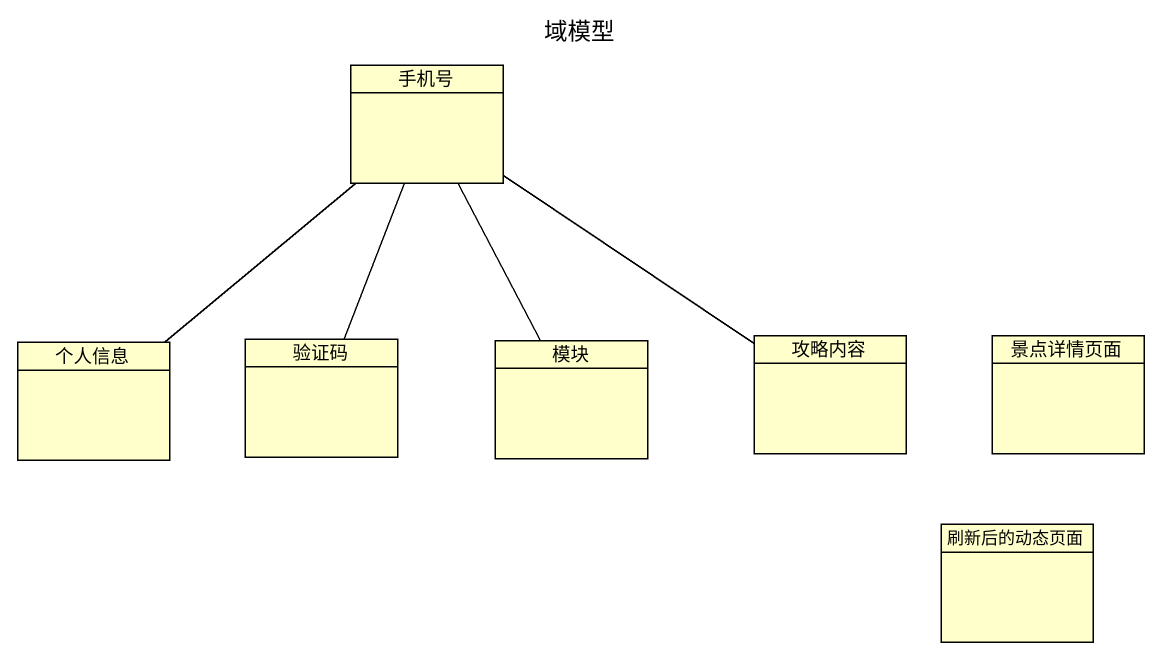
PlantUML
@startuml
title 域模型
hide circle
hide empty members
class 手机号
class 个人信息
class 验证码
class 模块
class 攻略内容
class 景点详情页面
class 刷新后的动态页面
手机号 -- 个人信息
手机号 -- 验证码
手机号 -- 模块
手机号 -- 攻略内容
@enduml
